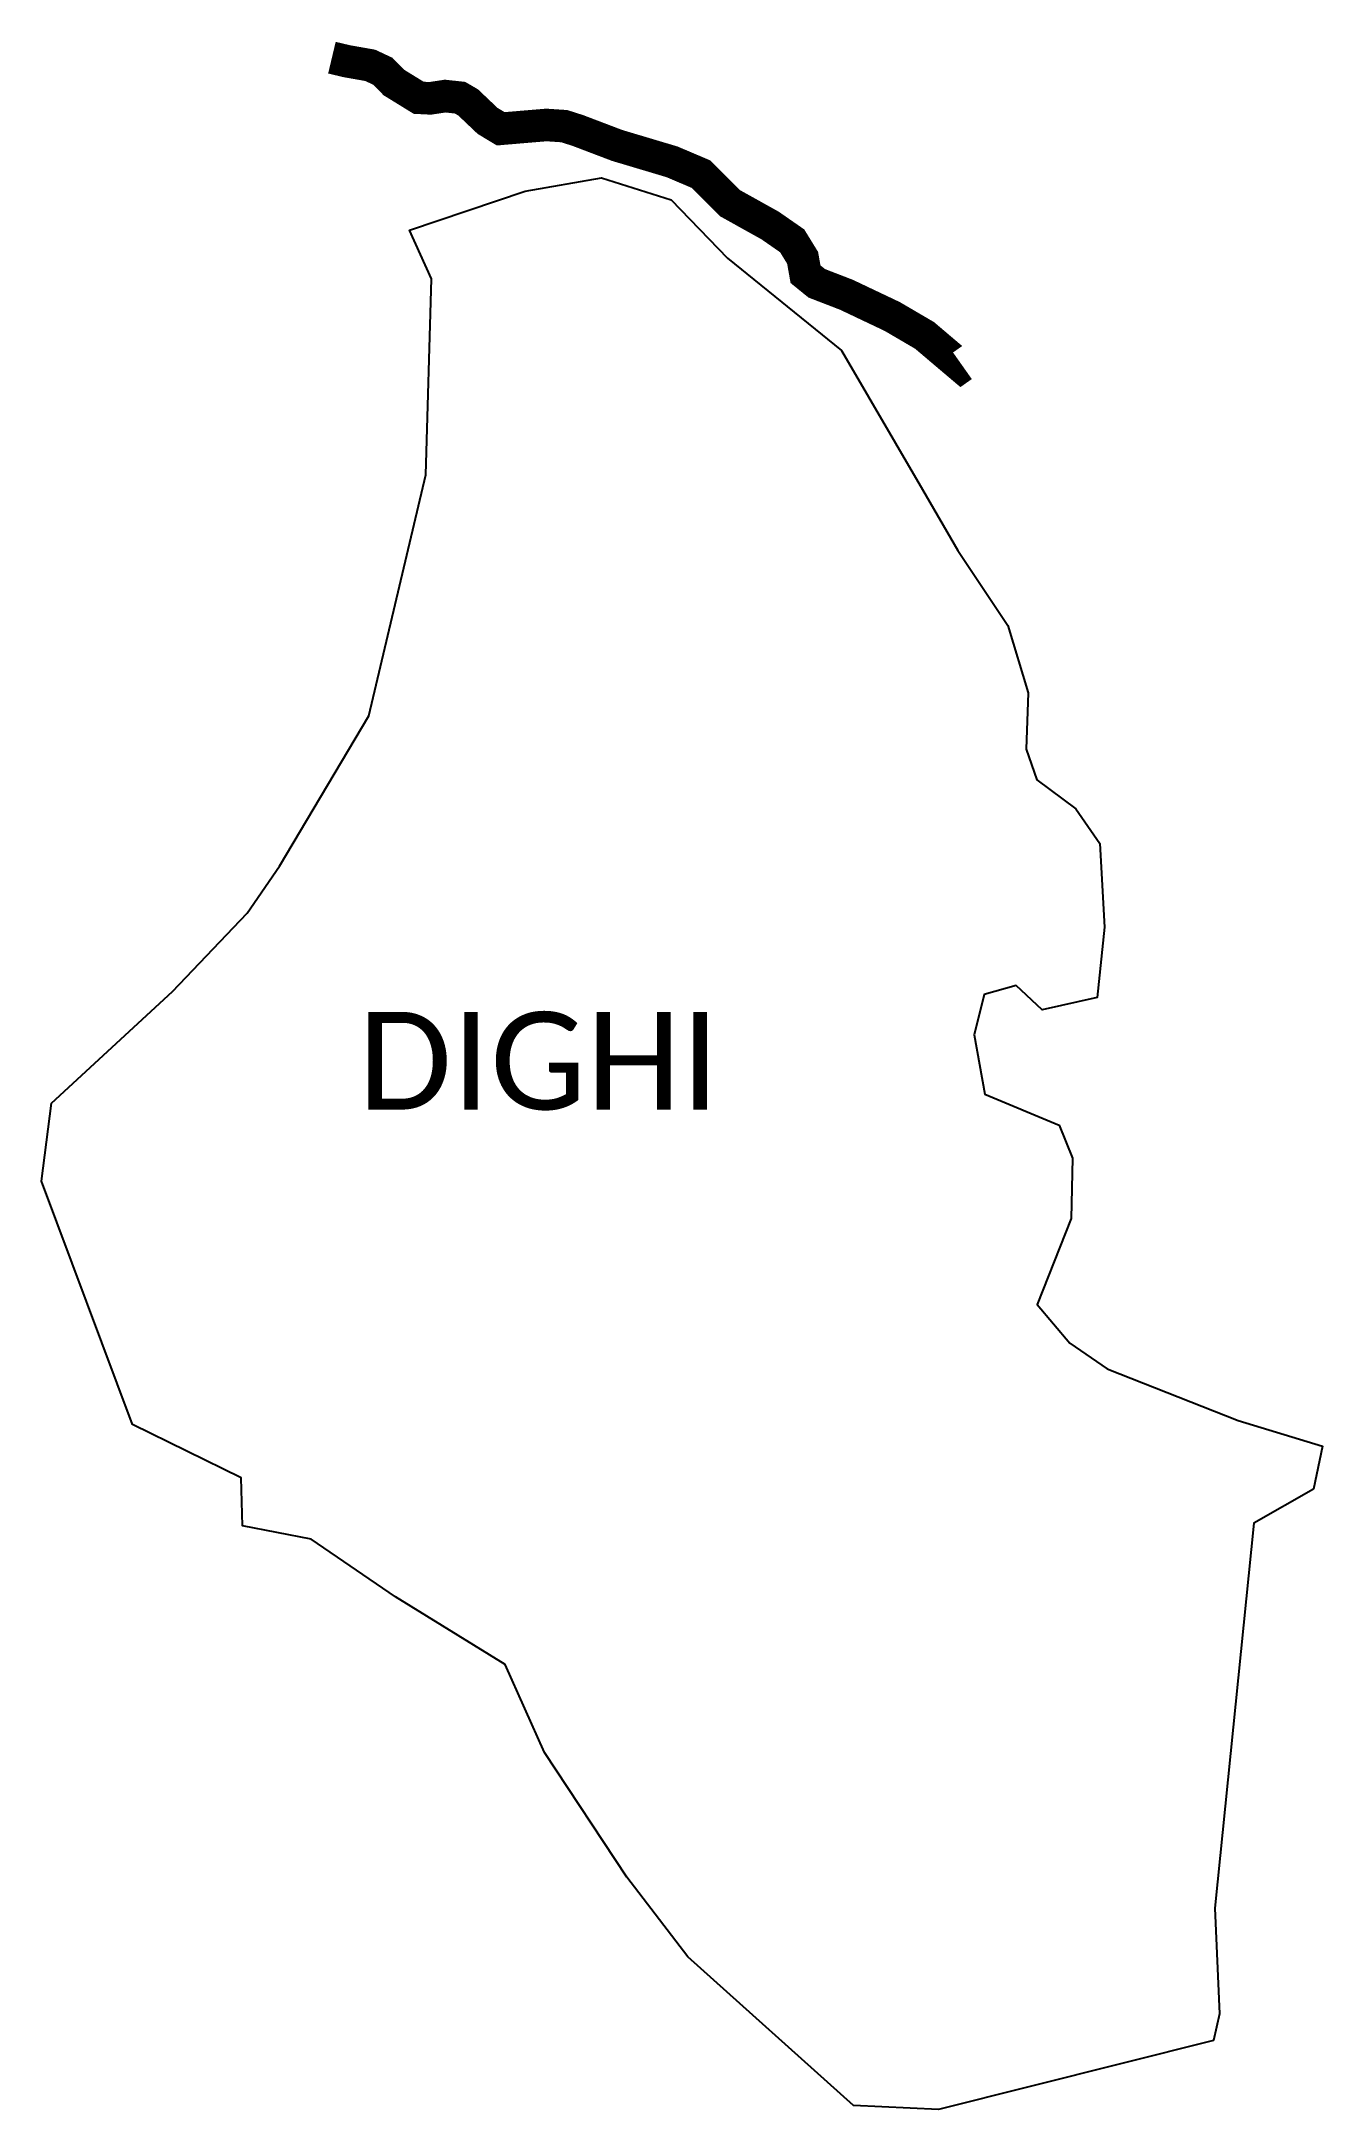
# Model space of a CAD drawing. Header units: metres. Extents: x 283839 to 285807, y 2019455 to 2022632.
import ezdxf

# ---------------------------------------------------------------- set-up
doc = ezdxf.new("R2010")
doc.units = ezdxf.units.M
for name, color, linetype in [('NATURALLY PROTECTED', 3, 'Continuous'), ('village', 4, 'Continuous'), ('VILLAGE NAME', 250, 'Continuous')]:
    doc.layers.add(name, color=color, linetype=linetype)
doc.styles.get("Standard").update_dxf_attribs({"font": 'simplex.shx'})

msp = doc.modelspace()

# ---------------------------------------------------------------- linework, layer by layer
at = {"layer": 'NATURALLY PROTECTED', "flags": 128}
msp.add_lwpolyline([(285253.6, 2022133.4, 50, 50, 0), (285251.9, 2022132.2, 50, 50, 0), (285226.6, 2022153.6, 50, 50, 0), (285195.5, 2022180, 50, 50, 0), (285145.8, 2022209.1, 50, 50, 0), (285075.4, 2022242.5, 50, 50, 0), (285029.8, 2022260.1, 50, 50, 0), (285012.6, 2022274.1, 50, 50, 0), (285008.1, 2022299.3, 50, 50, 0), (284992.1, 2022325.3, 50, 50, 0), (284958.3, 2022348.8, 50, 50, 0), (284896.9, 2022383, 50, 50, 0), (284852.2, 2022427.7, 50, 50, 0), (284807.5, 2022446.7, 50, 50, 0), (284723.1, 2022471.9, 50, 50, 0), (284663.2, 2022494.7, 50, 50, 0), (284642, 2022501.5, 50, 50, 0), (284614.5, 2022503.3, 50, 50, 0), (284582, 2022500.6, 50, 50, 0), (284563.2, 2022499, 50, 50, 0), (284544.4, 2022497.4, 50, 50, 0), (284524.2, 2022509.6, 50, 50, 0), (284510, 2022523.1, 50, 50, 0), (284494.3, 2022538, 50, 50, 0), (284481.9, 2022545.2, 50, 50, 0), (284459.2, 2022547.7, 50, 50, 0), (284436, 2022544.2, 50, 50, 0), (284418.3, 2022545.1, 50, 50, 0), (284403.4, 2022554.3, 50, 50, 0), (284380.2, 2022568.6, 50, 50, 0), (284363.4, 2022585.8, 50, 50, 0), (284344, 2022594.9, 50, 50, 0), (284317.4, 2022599.6, 50, 50, 0), (284308.2, 2022601.2, 50, 50, 0), (284285.1, 2022606.7, 50, 50, 0)], format="xyseb", dxfattribs=at)
at = {"layer": 'village'}
msp.add_polyline3d([(285418.5, 2020631.8, 0), (285476.1, 2020592.4, 0), (285676.9, 2020513.3, 0), (285806.9, 2020473.5, 0), (285793.1, 2020407.5, 0), (285701, 2020355.3, 0), (285641.4, 2019763.9, 0), (285648.3, 2019601.7, 0), (285639.1, 2019560.6, 0), (285216.7, 2019454.5, 0), (285086.5, 2019460.8, 0), (284831.6, 2019689.4, 0), (284737.9, 2019811.8, 0), (284611.6, 2020003.2, 0), (284551.2, 2020138.6, 0), (284383, 2020242.1, 0), (284253, 2020331.1, 0), (284147.9, 2020351.4, 0), (284145.9, 2020425.1, 0), (283978.6, 2020506.8, 0), (283838.8, 2020880.9, 0), (283854.4, 2021000.4, 0), (284040.3, 2021172, 0), (284154.7, 2021292.5, 0), (284204.8, 2021364.5, 0), (284341.6, 2021595.5, 0), (284429.5, 2021966, 0), (284438, 2022266.7, 0), (284404.4, 2022341.5, 0), (284582.1, 2022401.4, 0), (284699, 2022421.9, 0), (284806, 2022388.2, 0), (284893, 2022298.9, 0), (285068.1, 2022156.7, 0), (285192.2, 2021943.2, 0), (285246.8, 2021849.8, 0), (285323.1, 2021734.6, 0), (285354.6, 2021631.2, 0), (285351.3, 2021544.3, 0), (285368.1, 2021497.4, 0), (285428, 2021452.8, 0), (285464.5, 2021399.6, 0), (285471.9, 2021270.9, 0), (285460.7, 2021162.9, 0), (285375.9, 2021143.8, 0), (285336.2, 2021181.6, 0), (285286.9, 2021167.4, 0), (285271.8, 2021105.6, 0), (285287.9, 2021014.3, 0), (285402.2, 2020967, 0), (285422.7, 2020916.1, 0), (285420.7, 2020823.6, 0), (285368.6, 2020691.4, 0)], close=True, dxfattribs=at)

# ---------------------------------------------------------------- texts
at = {"layer": 'VILLAGE NAME', "insert": (284325.4, 2021140.8), "char_height": 150, "attachment_point": 1}
msp.add_mtext_dynamic_manual_height_columns('{\\fCalibri|b0|i0|c0|p34;DIGHI}', width=1877.914, gutter_width=1, heights=[0], dxfattribs=at)

doc.saveas('drawing.dxf')
